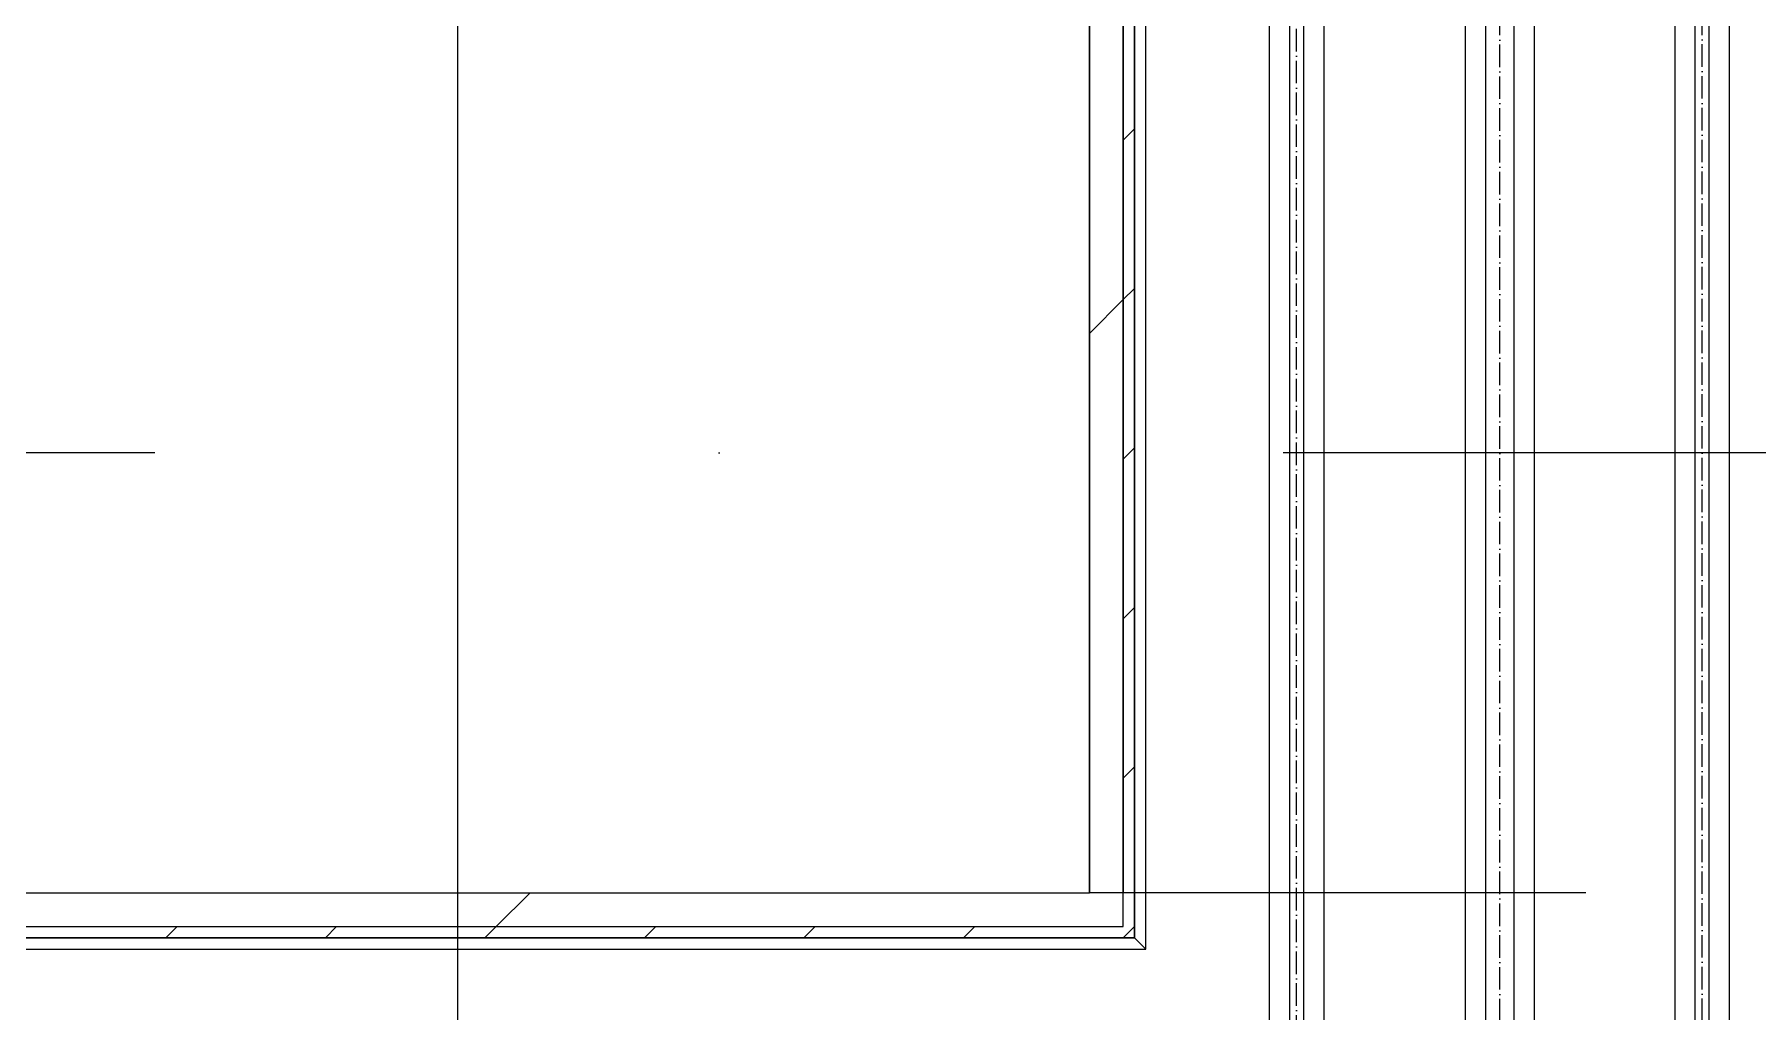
# Model space of a CAD drawing. Header units: millimetres. Extents: x -88595 to 880822, y -1054509 to -148035.
# Drawn here: x 178776 to 179539, y -274500 to -274067 of the extents above; entities that cross this region are included whole.
import ezdxf

# ---------------------------------------------------------------- set-up
doc = ezdxf.new("R2010")
doc.units = ezdxf.units.MM
for name, pattern in [('$0$ADSK_Осевая', [14, 10, -2, 0, -2]), ('ADSK_Линия сетки', [25, 20, -2.5, 0, -2.5]), ('ADSK_Сверху', [4.5, 3, -1.5])]:
    doc.linetypes.add(name, pattern=pattern)
for name, color, linetype, lineweight in [('Изоляция', 7, 'Continuous', 18), ('Линии', 7, 'Continuous', 9), ('Оборудование', 7, 'Continuous', 18), ('Ограждение', 7, 'Continuous', 9), ('Оси', 7, 'Continuous', 9), ('Стены внутренние', 7, 'Continuous', 18), ('Стены наружные', 7, 'Continuous', 18), ('Стены штриховка', 7, 'Continuous', 9), ('Трубопровод', 7, 'Continuous', 18)]:
    doc.layers.add(name, color=color, linetype=linetype, lineweight=lineweight)

# ---------------------------------------------------------------- blocks, each defined once
blk = doc.blocks.new('1 этаж')
at = {"layer": 'Ограждение'}
h = blk.add_hatch(dxfattribs=at)
h.set_pattern_fill('FP_25', color=256, style=0, pattern_type=2)
h.set_pattern_definition([(0, (215928.7, 665702.34), (0, 600), []), (90, (215928.7, 665702.34), (-600, 4e-14), [])])
h.paths.add_polyline_path([(214288.98, 653842.6), (215397.71, 653842.6), (215392.71, 653847.6), (212307.71, 653847.6), (212307.71, 653842.6), (212853.87, 653842.6)])
at = {"layer": 'Линии', "linetype": 'ADSK_Сверху', "ltscale": 100}
blk.add_line((217392.71, 653867.6), (215372.71, 653867.6), dxfattribs=at)
at = {"layer": 'Ограждение'}
for p, q in [((215397.71, 653842.6), (215397.71, 654282.6)), ((215397.71, 653842.6), (215392.71, 653847.6)), ((212307.71, 653842.6), (215397.71, 653842.6))]:
    blk.add_line(p, q, dxfattribs=at)
at = {"layer": 'Оси', "linetype": 'ADSK_Линия сетки', "ltscale": 100}
for p, q in [((215092.71, 697813.24), (215092.71, 631836.47)), ((252460.01, 654062.6), (175520.43, 654062.6))]:
    blk.add_line(p, q, dxfattribs=at)
at = {"layer": 'Стены внутренние'}
blk.add_line((212297.71, 653867.6), (215372.71, 653867.6), dxfattribs=at)
at = {"layer": 'Стены наружные', "lineweight": 30}
for p, q in [((215392.71, 653847.6), (215392.71, 654277.6)), ((215387.71, 653867.6), (215387.71, 654272.6)), ((215372.71, 654257.6), (215372.71, 653867.6)), ((212297.71, 653847.6), (215392.71, 653847.6))]:
    blk.add_line(p, q, dxfattribs=at)
at = {"layer": 'Стены наружные', "linetype": 'Continuous', "lineweight": 9}
for p, q in [((215387.71, 654201.2), (215392.71, 654206.2)), ((215372.71, 654115.49), (215387.71, 654130.49)), ((215387.71, 654130.49), (215392.71, 654135.49)), ((215387.71, 654059.78), (215392.71, 654064.78)), ((215387.71, 653989.07), (215392.71, 653994.07)), ((215387.71, 653918.36), (215392.71, 653923.36)), ((215109.82, 653852.6), (215124.82, 653867.6)), ((214963.4, 653847.6), (214968.4, 653852.6)), ((215034.11, 653847.6), (215039.11, 653852.6)), ((215104.82, 653847.6), (215109.82, 653852.6)), ((215175.53, 653847.6), (215180.53, 653852.6)), ((215246.24, 653847.6), (215251.24, 653852.6)), ((215316.96, 653847.6), (215321.96, 653852.6)), ((215387.67, 653847.6), (215387.71, 653847.65)), ((215387.71, 653847.65), (215392.71, 653852.65))]:
    blk.add_line(p, q, dxfattribs=at)
at = {"layer": 'Стены штриховка'}
for p, q in [((215387.71, 653852.6), (215387.71, 653867.6)), ((212297.71, 653852.6), (215387.71, 653852.6))]:
    blk.add_line(p, q, dxfattribs=at)

msp = doc.modelspace()

# ---------------------------------------------------------------- linework, layer by layer
at = {"layer": 'Изоляция', "color": 190, "true_color": 0x8000ff}
for p, q in [((179502.65, -273641.48), (179502.65, -275096.07)), ((179527, -275096.07), (179527, -273641.48)), ((179322.95, -273689.32), (179322.95, -274990.56)), ((179347.3, -274990.56), (179347.3, -273689.32))]:
    msp.add_line(p, q, dxfattribs=at)
at = {"layer": 'Изоляция', "color": 134, "true_color": 0x00a6a6}
for p, q in [((179409.77, -273805.19), (179409.77, -274884.68)), ((179440.47, -274884.68), (179440.47, -273805.19))]:
    msp.add_line(p, q, dxfattribs=at)
at = {"layer": 'Трубопровод', "color": 190, "true_color": 0x8000ff}
for p, q in [((179511.65, -273641.48), (179511.65, -275096.07)), ((179518, -275096.07), (179518, -273641.48)), ((179331.95, -273689.32), (179331.95, -274990.56)), ((179338.3, -274990.56), (179338.3, -273689.32))]:
    msp.add_line(p, q, dxfattribs=at)
at = {"layer": 'Трубопровод', "color": 190, "linetype": '$0$ADSK_Осевая', "true_color": 0x8000ff}
for p, q in [((179514.83, -275096.07), (179514.83, -273641.48)), ((179514.83, -275096.07), (179514.83, -273641.48)), ((179335.12, -274990.56), (179335.12, -273689.32)), ((179335.12, -274990.56), (179335.12, -273689.32))]:
    msp.add_line(p, q, dxfattribs=at)
at = {"layer": 'Трубопровод', "color": 134, "true_color": 0x00a6a6}
for p, q in [((179418.77, -273805.19), (179418.77, -274884.68)), ((179431.47, -274884.68), (179431.47, -273805.19))]:
    msp.add_line(p, q, dxfattribs=at)
at = {"layer": 'Трубопровод', "color": 134, "linetype": '$0$ADSK_Осевая', "true_color": 0x00a6a6}
msp.add_line((179425.12, -274884.68), (179425.12, -273805.19), dxfattribs=at)
msp.add_line((179425.12, -274884.68), (179425.12, -273805.19), dxfattribs=at)

# ---------------------------------------------------------------- block references
at = {"layer": 'Оборудование', "color": 5, "true_color": 0x0000ff}
msp.add_blockref('1 этаж', (-36129.46, -928314.54), dxfattribs=at)

doc.saveas('drawing.dxf')
